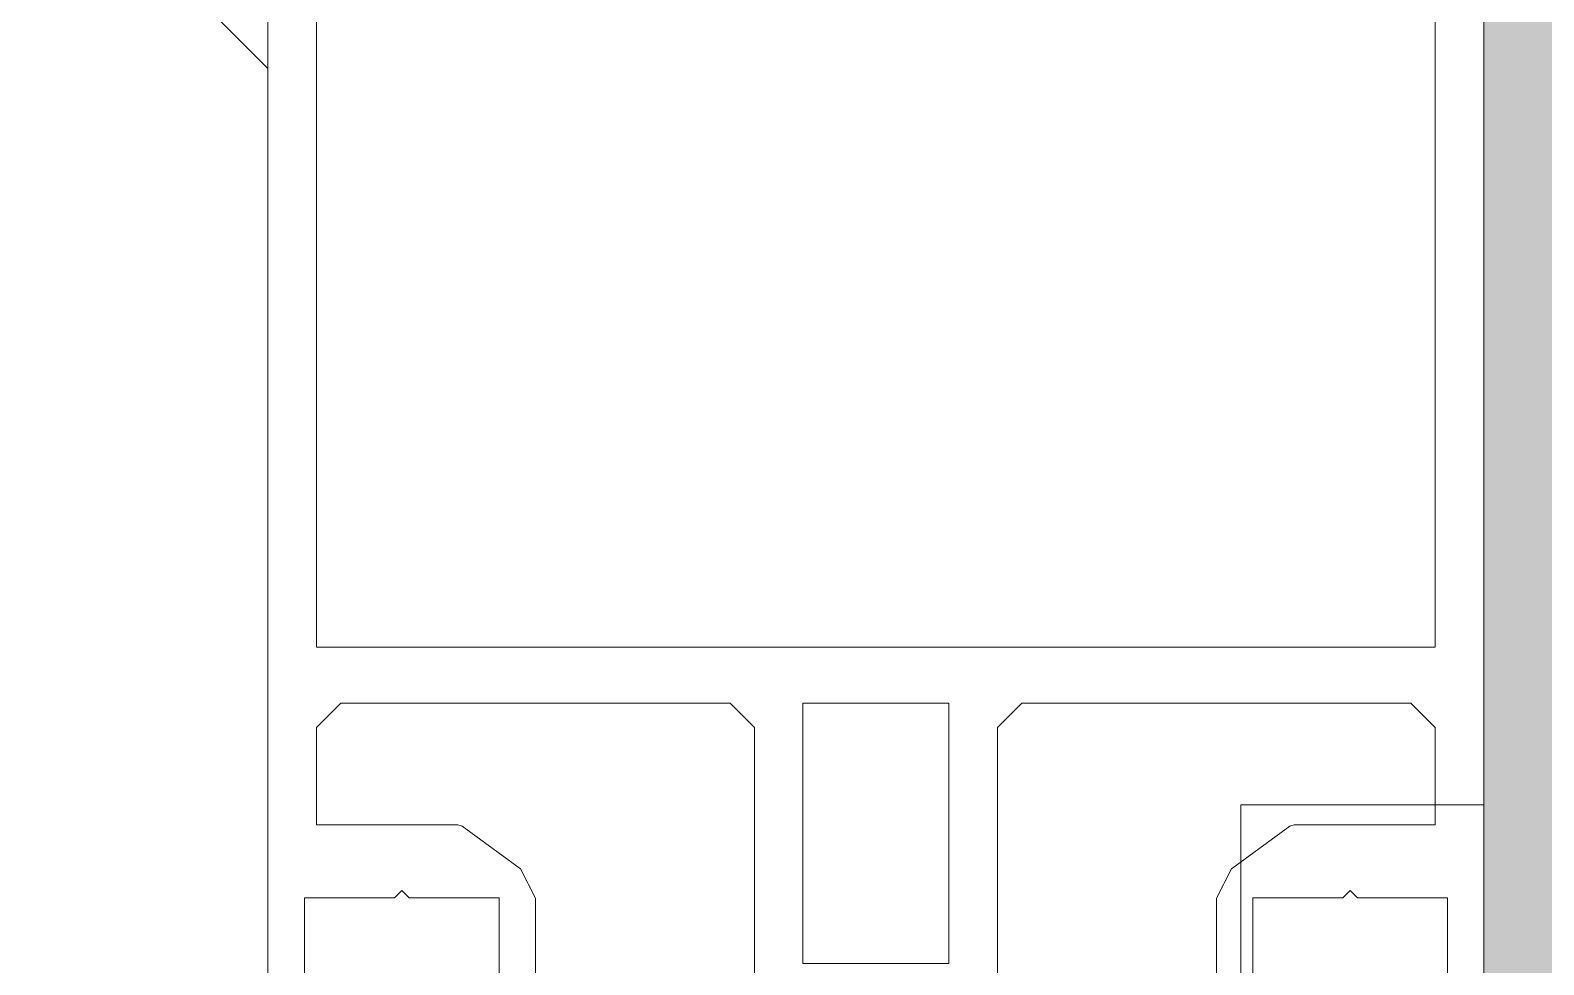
# Model space of a CAD drawing. Header units: millimetres. Extents: x -68946 to 288321, y -402657 to 324925.
# Drawn here: x 115893.1 to 115955.4, y -218707.7 to -218669.3 of the extents above; entities that cross this region are included whole.
import ezdxf

# ---------------------------------------------------------------- set-up
doc = ezdxf.new("R2010")
doc.units = ezdxf.units.MM
for name, color, linetype, lineweight in [('A-GLAZ-____-OTLN', 250, 'Continuous', 5), ('A-GLAZ-CURT-OTLN', 52, 'Continuous', 5), ('A-GLAZ-CWMG-MCUT', 51, 'Continuous', 9), ('A-GLAZ-CWMG-OTLN', 51, 'Continuous', 5), ('G-XREF-____-OTLN', 250, 'Continuous', 9), ('S-COLS-____-MCUT', 250, 'Continuous', 25), ('S-COLS-____-OTLN', 250, 'Continuous', 9)]:
    doc.layers.add(name, color=color, linetype=linetype, lineweight=lineweight)

# ---------------------------------------------------------------- blocks, each defined once
blk = doc.blocks.new('PNS_Панель прямоугольная2 - Нр_Стекло - 40мм-V40-АР1_Маркировочный план 3 этажа секция 2_3')
at = {"layer": 'A-GLAZ-____-OTLN'}
h = blk.add_hatch(dxfattribs=at)
h.set_pattern_fill('FP_24', color=256, style=0, pattern_type=2)
h.set_pattern_definition([(45, (-88492.5, -39714.82), (-282.8427, 282.8427), [200, -600]), (45, (-88692.5, -39814.82), (-282.8427, 282.8427), [600, -200]), (45, (-88292.5, -39914.82), (-282.8427, 282.8427), [200, -600])])
h.paths.add_polyline_path([(-492.5, 28.094), (-495.178, 28.094), (-494.187, 30.018)])
h.paths.add_polyline_path([(-502.5, 0), (-492.5, 0), (-492.5, 24.344), (-495.229, 22.902), (-495.5, 25.669), (-492.5, 26.219), (-494.244, 27.469), (-492.5, 28.094), (-492.5, 40), (-502.5, 40), (-501.813, 30.018), (-500.5, 27.469), (-500.5, 26.569), (-500.846, 25.369), (-500.5, 24.818), (-502.5, 21)])
h.paths.add_polyline_path([(502.5, 0), (501.764, 21.781), (500.5, 25.238), (500.5, 25.669), (500.5, 26.569), (500.603, 27.669), (502.5, 30.018), (502.5, 40), (492.5, 40), (492.5, 28.094), (495.5, 27.019), (492.5, 26.219), (495.5, 25.669), (495.229, 22.902), (492.5, 24.344), (492.5, 0)])
h.paths.add_polyline_path([(495.5, 27.469), (492.5, 28.094), (494.187, 30.018), (495.178, 28.094)])
for p, q in [((-502.5, 40), (-492.5, 40)), ((-502.5, 29.062), (-502.5, 40))]:
    blk.add_line(p, q, dxfattribs=at)
blk = doc.blocks.new('Прямоугольный импост - Рядовой 50х200-40428490-АР1_Маркировочный план 3 этажа секция 2_3')
at = {"layer": 'A-GLAZ-CWMG-OTLN'}
blk.add_hatch(color=10, dxfattribs=at).paths.add_polyline_path([(82100, 39775.024), (83085, 39775.154), (83085, 39975.024), (82100, 39975.024), (82100, 39775.154)])
at = {"layer": 'A-GLAZ-CWMG-MCUT', "lineweight": 5}
blk.add_line((82100, 39975.024), (82100, 39842.918), dxfattribs=at)
blk = doc.blocks.new('Прямоугольный импост - 200_dwg-17677014-АР1_Маркировочный план 3 этажа секция 2_3')
at = {"layer": 'G-XREF-____-OTLN', "flags": 128}
for points in [[(228001.452, 196764.968), (228001.452, 196794.968), (228002.452, 196795.968), (228018.452, 196795.968), (228019.452, 196794.968), (228019.452, 196790.968), (228013.65, 196790.968), (228013.473, 196790.91), (228011.071, 196789.164), (228010.452, 196787.951), (228010.452, 196781.968)], [(228011.952, 196782.968), (228011.952, 196787.968), (228015.652, 196787.968), (228015.952, 196788.268), (228016.252, 196787.968), (228019.952, 196787.968), (228019.952, 196782.968)], [(228021.452, 196781.968), (228021.452, 196911.968)], [(227971.452, 196911.968), (227971.452, 196781.968)], [(227972.952, 196782.968), (227972.952, 196787.968), (227976.652, 196787.968), (227976.952, 196788.268), (227977.252, 196787.968), (227980.952, 196787.968), (227980.952, 196782.968)], [(227982.452, 196781.968), (227982.452, 196787.951), (227981.834, 196789.164), (227979.431, 196790.91), (227979.255, 196790.968), (227973.452, 196790.968), (227973.452, 196794.968), (227974.452, 196795.968), (227990.452, 196795.968), (227991.452, 196794.968), (227991.452, 196764.968)]]:
    blk.add_lwpolyline(points, dxfattribs=at)
for points in [[(227973.452, 196906.968), (227973.452, 196798.268), (228019.452, 196798.268), (228019.452, 196906.968)], [(227993.452, 196795.968), (227993.452, 196785.268), (227999.452, 196785.268), (227999.452, 196795.968)]]:
    blk.add_lwpolyline(points, close=True, dxfattribs=at)
blk = doc.blocks.new('Прямоугольный импост - 200_dwg-V223-АР1_Маркировочный план 3 этажа секция 2_3')
at = {"layer": 'G-XREF-____-OTLN', "flags": 128}
for points in [[(228001.452, 196764.968), (228001.452, 196794.968), (228002.452, 196795.968), (228018.452, 196795.968), (228019.452, 196794.968), (228019.452, 196790.968), (228013.65, 196790.968), (228013.473, 196790.91), (228011.071, 196789.164), (228010.452, 196787.951), (228010.452, 196781.968)], [(228011.952, 196782.968), (228011.952, 196787.968), (228015.652, 196787.968), (228015.952, 196788.268), (228016.252, 196787.968), (228019.952, 196787.968), (228019.952, 196782.968)], [(228021.452, 196781.968), (228021.452, 196911.968)], [(227971.452, 196911.968), (227971.452, 196781.968)], [(227972.952, 196782.968), (227972.952, 196787.968), (227976.652, 196787.968), (227976.952, 196788.268), (227977.252, 196787.968), (227980.952, 196787.968), (227980.952, 196782.968)], [(227982.452, 196781.968), (227982.452, 196787.951), (227981.834, 196789.164), (227979.431, 196790.91), (227979.255, 196790.968), (227973.452, 196790.968), (227973.452, 196794.968), (227974.452, 196795.968), (227990.452, 196795.968), (227991.452, 196794.968), (227991.452, 196764.968)]]:
    blk.add_lwpolyline(points, dxfattribs=at)
for points in [[(227973.452, 196906.968), (227973.452, 196798.268), (228019.452, 196798.268), (228019.452, 196906.968)], [(227993.452, 196795.968), (227993.452, 196785.268), (227999.452, 196785.268), (227999.452, 196795.968)]]:
    blk.add_lwpolyline(points, close=True, dxfattribs=at)
blk = doc.blocks.new('Прямоугольный импост - 42х50х200h-V224-АР1_Маркировочный план 3 этажа секция 2_3')
for name in ['Прямоугольный импост - 200_dwg-17677014-АР1_Маркировочный план 3 этажа секция 2_3', 'Прямоугольный импост - 200_dwg-V223-АР1_Маркировочный план 3 этажа секция 2_3']:
    blk.add_blockref(name, (-227996.452, -196751.798))

msp = doc.modelspace()

# ---------------------------------------------------------------- hatches: boundary and pattern name
at = {"layer": 'S-COLS-____-OTLN', "lineweight": 5}
h = msp.add_hatch(dxfattribs=at)
h.set_pattern_fill('FP_19', color=256, style=0, pattern_type=2)
h.set_pattern_definition([(135, (28052.9, -258555.93), (-142.5612, -142.5612), []), (135, (28195.47, -258555.93), (-142.5612, -142.5612), [252.016, -50.403, 3.353, -47.05])])
h.paths.add_polyline_path([(115902.9057, -218780.928), (115902.9057, -218080.928), (115402.9057, -218080.928), (115402.9057, -218780.928)])

# ---------------------------------------------------------------- linework, layer by layer
at = {"layer": 'S-COLS-____-MCUT', "lineweight": 5}
msp.add_line((115902.9057, -218713.0113), (115902.9057, -218080.928), dxfattribs=at)

# ---------------------------------------------------------------- block references
at = {"layer": 'A-GLAZ-CURT-OTLN'}
msp.add_blockref('PNS_Панель прямоугольная2 - Нр_Стекло - 40мм-V40-АР1_Маркировочный план 3 этажа секция 2_3', (116445.4057, -218741.1056), dxfattribs=at)
at = {"layer": 'A-GLAZ-CWMG-OTLN'}
msp.add_blockref('Прямоугольный импост - Рядовой 50х200-40428490-АР1_Маркировочный план 3 этажа секция 2_3', (33852.9057, -258555.9292), dxfattribs=at)
at = {"layer": 'G-XREF-____-OTLN'}
msp.add_blockref('Прямоугольный импост - 42х50х200h-V224-АР1_Маркировочный план 3 этажа секция 2_3', (115927.9057, -218741.1056), dxfattribs=at)

doc.saveas('drawing.dxf')
